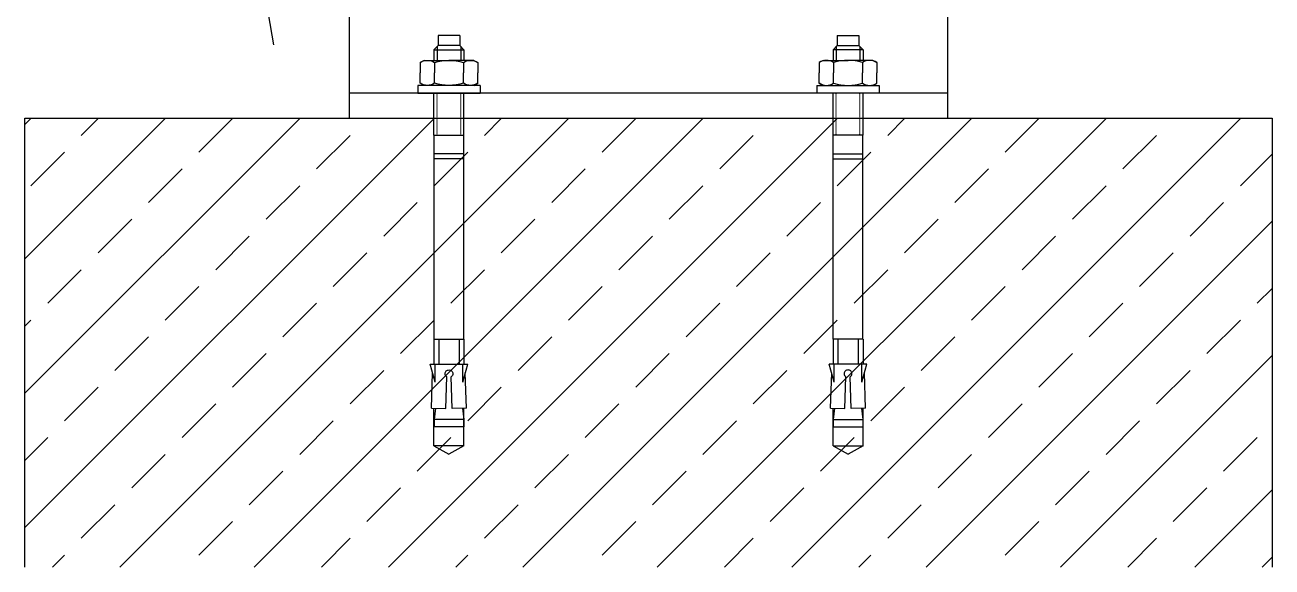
# Model space of a CAD drawing. Header units: millimetres. Extents: x 22319 to 27873, y 35287 to 39437.
# Drawn here: x 24015.6 to 24265.6, y 38987.7 to 39096.5 of the extents above; entities that cross this region are included whole.
import ezdxf

# ---------------------------------------------------------------- set-up
doc = ezdxf.new("R2010")
doc.units = ezdxf.units.MM
doc.header["$LTSCALE"] = 0.5
doc.linetypes.add('DASHDOT', pattern=[25.4, 12.7, -6.35, 0, -6.35])
doc.linetypes.add('DASHED', pattern=[0.75, 0.5, -0.25])
doc.layers.add('1', color=1, linetype='Continuous')
doc.layers.add('11', color=1, linetype='DASHED')
for name, color, linetype, lineweight in [('AM_4', 3, 'Continuous', 25), ('AM_7', 4, 'DASHDOT', 25), ('AM_8', 1, 'Continuous', 25)]:
    doc.layers.add(name, color=color, linetype=linetype, lineweight=lineweight)

# ---------------------------------------------------------------- blocks, each defined once
blk = doc.blocks.new('Kotwa')
at = {"layer": '1'}
for p, q in [((-6.599999904632568, 5), (-6.152553558349609, 5.775000095367432)), ((-6.599999904632568, 5), (-6.599999904632568, 0)), ((-6.152553558349609, 5.775000095367432), (-4.099999904632568, 5.775000095367432)), ((-2.047446489334106, 5.775000095367432), (-4.099999904632568, 5.775000095367432)), ((-1.600000023841858, 5), (-2.047446489334106, 5.775000095367432)), ((-1.600000023841858, -6.25), (-1.600000023841858, 6.25)), ((-1.600000023841858, 6.25), (0, 6.25)), ((0, 6.25), (0, -6.25)), ((-9.600000381469727, 2.150000095367432), (-8.75, 3)), ((-8.75, 3), (-8.75, -3)), ((-8.75, 3), (-6.599999904632568, 3)), ((-6.152553558349609, 2.887500047683716), (-4.099999904632568, 2.887500047683716)), ((-2.047446489334106, 2.887500047683716), (-4.099999904632568, 2.887500047683716)), ((8.399999618530273, 3), (0, 3)), ((8.399999618530273, 3), (8.399999618530273, -3)), ((49.33707046508789, 2.950000047683716), (8.399999618530273, 2.950000047683716)), ((12.13032627105713, -2.950000047683716), (12.13032627105713, 2.950000047683716)), ((13.13032627105713, -2.950000047683716), (13.13032627105713, 2.950000047683716)), ((49.33707046508789, 3), (54.33707046508789, 3)), ((49.33707046508789, 2.950000047683716), (49.33707046508789, -2.950000047683716)), ((54.33707046508789, 3.75), (54.33707046508789, -3.75)), ((57.93707275390625, 2.75), (54.33707046508789, 3.75)), ((57.93707275390625, 2.75), (54.33707046508789, 2.75)), ((63.13032531738281, 3.493660449981689), (56.06529235839844, 3.269938945770264)), ((63.13032531738281, 3.493660449981689), (63.22052764892578, 0.6450883746147156)), ((70.66794967651367, 3), (63.14595794677734, 3)), ((63.15501403808594, 2.71404242515564), (65.4000015258789, 2.950000047683716)), ((65.4000015258789, -2.950000047683716), (65.4000015258789, 2.950000047683716)), ((65.4000015258789, 2.950000047683716), (66.9000015258789, 2.950000047683716)), ((66.9000015258789, -2.950000047683716), (66.9000015258789, 2.950000047683716)), ((70.66794967651367, 3), (72.4000015258789, 0)), ((70.66794967651367, -3), (70.66794967651367, 3)), ((-11.60000038146973, -2.150000095367432), (-11.60000038146973, 2.150000095367432)), ((-11.60000038146973, 2.150000095367432), (-9.600000381469727, 2.150000095367432)), ((-9.600000381469727, -2.150000095367432), (-9.600000381469727, 2.150000095367432)), ((-6.599999904632568, -5), (-6.599999904632568, 0)), ((49.33707046508789, 2.049999952316284), (54.33707046508789, 2.049999952316284)), ((63.22052764892578, 0.6450883746147156), (56.85814666748047, 0.4436170160770416)), ((70.66794967651367, -3), (72.4000015258789, 0)), ((-11.60000038146973, -2.150000095367432), (-9.600000381469727, -2.150000095367432)), ((-8.75, -3), (-9.600000381469727, -2.150000095367432)), ((49.33707046508789, -2.049999952316284), (54.33707046508789, -2.049999952316284)), ((63.22052764892578, -0.6450883746147156), (56.85814666748047, -0.4436170160770416)), ((63.13032531738281, -3.493660449981689), (63.22052764892578, -0.6450883746147156)), ((-8.75, -3), (-6.599999904632568, -3)), ((-6.599999904632568, -5), (-6.152553558349609, -5.775000095367432)), ((-6.152553558349609, -2.887500047683716), (-4.099999904632568, -2.887500047683716)), ((-2.047446489334106, -2.887500047683716), (-4.099999904632568, -2.887500047683716)), ((-1.600000023841858, -5), (-2.047446489334106, -5.775000095367432)), ((8.399999618530273, -3), (0, -3)), ((49.33707046508789, -2.950000047683716), (8.399999618530273, -2.950000047683716)), ((49.33707046508789, -3), (54.33707046508789, -3)), ((57.93707275390625, -2.75), (54.33707046508789, -3.75)), ((57.93707275390625, -2.75), (54.33707046508789, -2.75)), ((63.13032531738281, -3.493660449981689), (56.06529235839844, -3.269938945770264)), ((70.66794967651367, -3), (63.14595794677734, -3)), ((63.15501403808594, -2.71404242515564), (65.4000015258789, -2.950000047683716)), ((65.4000015258789, -2.950000047683716), (66.9000015258789, -2.950000047683716)), ((-6.152553558349609, -5.775000095367432), (-4.099999904632568, -5.775000095367432)), ((-2.047446489334106, -5.775000095367432), (-4.099999904632568, -5.775000095367432)), ((-1.600000023841858, -6.25), (0, -6.25))]:
    blk.add_line(p, q, dxfattribs=at)
for centre, radius, start, end in [((-4.047043800354004, 4.331250190734863), 2.552956104278564, 145.5615305066353, 214.4384594754524), ((-4.152956008911133, 4.331250190734863), 2.552956104278564, 325.5615254976715, 34.43846448441261), ((2.940654993057251, -5.866240826435387e-10), 9.540655136108398, 162.3830313851134, 197.6169603045179), ((-11.14065456390381, 0), 9.540655136108398, 342.3830246686122, 17.61696531347008), ((56.23669815063477, 0.02373762242496014), 0.75, 91.81372690886221, 181.8137330558004), ((56.23669815063477, 0.02373762242496014), 0.75, 34.04467675799712, 91.81372690886221), ((56.23669815063477, -0.02373762242496014), 0.75, 178.1862763496323, 268.1862835637946), ((56.23669815063477, -0.02373762242496014), 0.75, 268.1862835637946, 325.9553268844609), ((-4.047043800354004, -4.331250190734863), 2.552956104278564, 145.5615305066353, 214.4384594754524), ((-4.152956008911133, -4.331250190734863), 2.552956104278564, 325.5615254976715, 34.43846448441261)]:
    blk.add_arc(centre, radius, start, end, dxfattribs=at)
at = {"layer": '11', "ltscale": 0.3}
for p, q in [((-9.36299991607666, 2.38700008392334), (-6.599999904632568, 2.38700008392334)), ((8.399999618530273, 2.38700008392334), (0, 2.38700008392334)), ((-9.36299991607666, -2.38700008392334), (-6.599999904632568, -2.38700008392334)), ((8.399999618530273, -2.38700008392334), (0, -2.38700008392334))]:
    blk.add_line(p, q, dxfattribs=at)

msp = doc.modelspace()

# ---------------------------------------------------------------- hatches: boundary and pattern name
at = {"layer": 'AM_8'}
h = msp.add_hatch(dxfattribs=at)
h.set_pattern_fill('ANSI33', color=256, scale=2.999999999999999, angle=-3.180554681463517e-15, style=0)
h.set_pattern_definition([(45, (-778.8244036198203, 1188.866998851596), (-13.47038418160372, 13.47038418160373), []), (45, (-765.3540136198199, 1188.866998851596), (-13.47038418160372, 13.47038418160373), [9.524999999999993, -4.762499999999997])])
h.paths.add_polyline_path([(24015.60025416243, 38987.7474371084), (24265.60025416243, 38987.7474371084), (24265.60025416243, 39077.76325682606), (24015.60025416243, 39077.76325682606)])

# ---------------------------------------------------------------- linework, layer by layer
msp.add_lwpolyline([(24015.60025416243, 38987.7474371084), (24015.60025416243, 39077.76325682606), (24265.60025416243, 39077.76325682606), (24265.60025416243, 38987.7474371084)])
at = {"layer": 'AM_4'}
msp.add_line((24200.6023239121, 39082.76325682607), (24080.59818441276, 39082.76325682607), dxfattribs=at)
msp.add_lwpolyline([(24200.6023239121, 39077.76325682606), (24200.6023239121, 39177.76090879053), (24080.59818441275, 39177.76090879052), (24080.59818441275, 39077.76325682607)], close=True, dxfattribs=at)
at = {"layer": 'AM_7'}
msp.add_line((24065.50300228778, 39092.48226749589), (24028.89279421934, 39300.10907492675), dxfattribs=at)

# ---------------------------------------------------------------- block references
at = {"xscale": -1, "rotation": 90}
msp.add_blockref('Kotwa', (24100.60025416243, 39082.76325682606), dxfattribs=at)
at = {"rotation": 270}
msp.add_blockref('Kotwa', (24180.60025416243, 39082.76325682606), dxfattribs=at)

doc.saveas('drawing.dxf')
